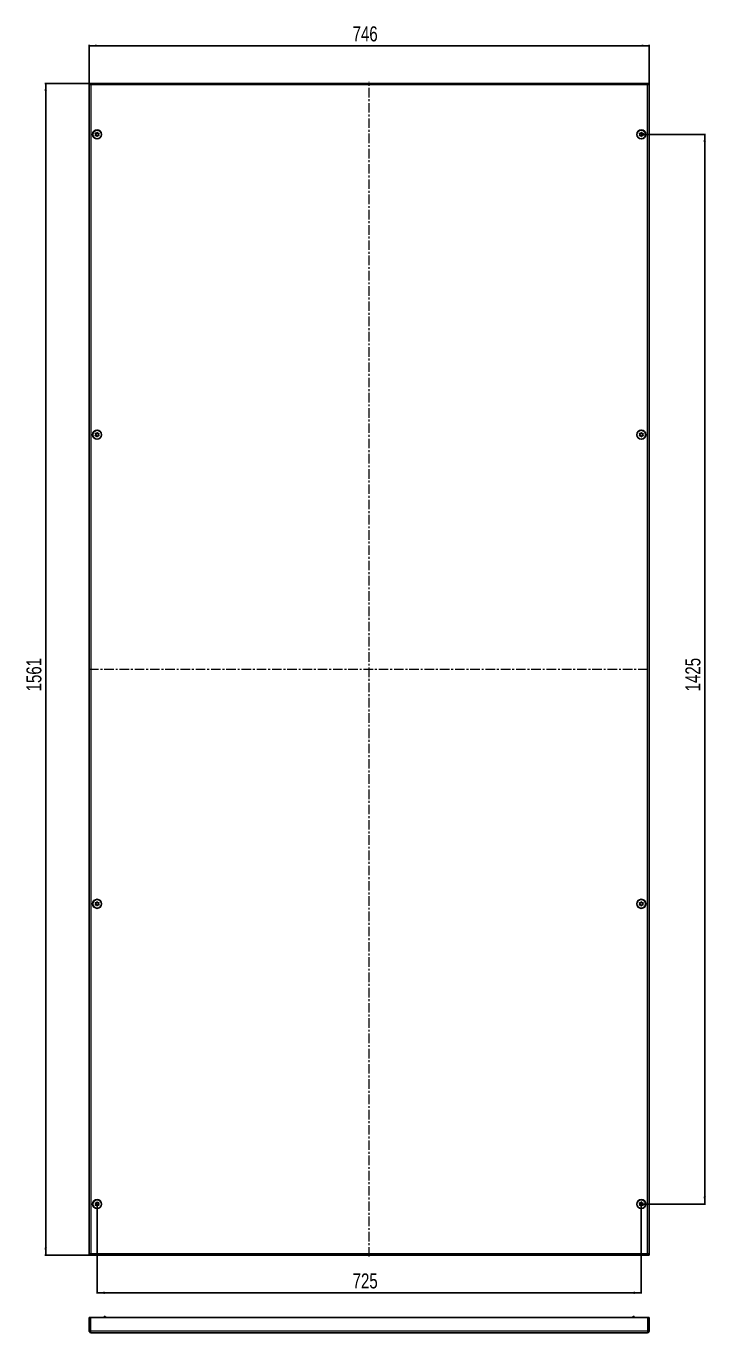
# Model space of a CAD drawing. Header units: millimetres. Extents: x -213 to 1660, y -624 to 1170.
# Drawn here: x -213 to 692, y -624 to 1116 of the extents above; entities that cross this region are included whole.
import ezdxf

# ---------------------------------------------------------------- set-up
doc = ezdxf.new("R2010")
doc.units = ezdxf.units.MM
doc.linetypes.add('CENTERX2', pattern=[20.32, 12.7, -2.54, 2.54, -2.54])
doc.layers.add('FORMAT', color=7, linetype='Continuous')
doc.styles.add('SLDTEXTSTYLE0', font='TXT', dxfattribs={"width": 0.75})
doc.dimstyles.new('SLDDIMSTYLE0', dxfattribs={"dimtxt": 20, "dimasz": 10, "dimexe": 0, "dimexo": 0.0625, "dimgap": 5, "dimtad": 2, "dimdec": 1, "dimrnd": 1e-09, "dimzin": 12, "dimdsep": 46, "dimtxsty": 'SLDTEXTSTYLE0', "dimsah": 1, "dimcen": 0.09, "dimadec": 0, "dimazin": 3, "dimtfac": 1, "dimtofl": 0, "dimtmove": 0, "dimatfit": 3, "dimfxl": 0, "dimfrac": 2, "dimtolj": 1, "dimtzin": 12, "dimarcsym": 0})

# ---------------------------------------------------------------- blocks, each defined once
blk = doc.blocks.new('_D')
at = {"layer": 'FORMAT'}
for p, q in [((-129.1, 1040.1), (-129.1, 1091.3)), ((-129.1, 1090.3), (616.9, 1090.3)), ((616.9, 1040.1), (616.9, 1091.3))]:
    blk.add_line(p, q, dxfattribs=at)
for points in [[(-129.1, 1090.3), (-119.1, 1088.8), (-119.1, 1091.8)], [(616.9, 1090.3), (606.9, 1091.8), (606.9, 1088.8)]]:
    blk.add_solid(points, dxfattribs=at)
at = {"layer": 'FORMAT', "insert": (221.8, 1116.1), "char_height": 20, "attachment_point": 1, "style": 'SLDTEXTSTYLE0'}
blk.add_mtext('746', dxfattribs=at)
blk = doc.blocks.new('_D_1')
at = {"layer": 'FORMAT'}
for p, q in [((-127.4, 1040.1), (-188.1, 1040.1)), ((-187.1, 1040.1), (-187.1, -520.9)), ((-127.4, -520.9), (-188.1, -520.9))]:
    blk.add_line(p, q, dxfattribs=at)
for points in [[(-187.1, 1040.1), (-188.6, 1030.1), (-185.5, 1030.1)], [(-187.1, -520.9), (-185.5, -510.9), (-188.6, -510.9)]]:
    blk.add_solid(points, dxfattribs=at)
at = {"layer": 'FORMAT', "insert": (-212.8, 230.1), "char_height": 20, "attachment_point": 1, "rotation": 90, "style": 'SLDTEXTSTYLE0'}
blk.add_mtext('1561', dxfattribs=at)
blk = doc.blocks.new('_D_2')
at = {"layer": 'FORMAT'}
for p, q in [((606.5, 972.1), (692, 972.1)), ((691, 972.1), (691, -452.9)), ((606.5, -452.9), (692, -452.9))]:
    blk.add_line(p, q, dxfattribs=at)
for points in [[(691, 972.1), (689.4, 962.1), (692.5, 962.1)], [(691, -452.9), (692.5, -442.9), (689.4, -442.9)]]:
    blk.add_solid(points, dxfattribs=at)
at = {"layer": 'FORMAT', "insert": (665.2, 230.1), "char_height": 20, "attachment_point": 1, "rotation": 90, "style": 'SLDTEXTSTYLE0'}
blk.add_mtext('1425', dxfattribs=at)
blk = doc.blocks.new('_D_3')
at = {"layer": 'FORMAT'}
for p, q in [((-118.6, -452.9), (-118.6, -572)), ((606.4, -452.9), (606.4, -572)), ((-118.6, -571), (606.4, -571))]:
    blk.add_line(p, q, dxfattribs=at)
for points in [[(-118.6, -571), (-108.6, -572.6), (-108.6, -569.5)], [(606.4, -571), (596.4, -569.5), (596.4, -572.6)]]:
    blk.add_solid(points, dxfattribs=at)
at = {"layer": 'FORMAT', "insert": (221.8, -545.2), "char_height": 20, "attachment_point": 1, "style": 'SLDTEXTSTYLE0'}
blk.add_mtext('725', dxfattribs=at)

msp = doc.modelspace()

# ---------------------------------------------------------------- linework, layer by layer
at = {"color": 7, "linetype": 'Continuous', "lineweight": 25}
for p, q in [((-129.05, 1040.14), (-127.55, 1040.14)), ((-129.05, 1040.14), (-129.05, -520.86)), ((615.25, 1040.14), (-127.35, 1040.14)), ((-127.35, 1039.02), (-127.35, 1040.14)), ((615.25, 1040.14), (615.25, 1039.02)), ((616.95, 1040.14), (615.45, 1040.14)), ((616.95, -520.86), (616.95, 1040.14)), ((-129.05, -520.86), (-127.55, -520.86)), ((-127.35, -519.75), (-127.35, -520.86)), ((-127.35, -520.86), (615.25, -520.86)), ((615.25, -520.86), (615.25, -519.74)), ((616.95, -520.86), (615.45, -520.86)), ((-129.05, -604.14), (-127.55, -604.14)), ((-129.05, -622.04), (-129.05, -604.14)), ((-127.55, -622.04), (-127.55, -604.14)), ((-127.35, -622.04), (-127.35, -604.14)), ((615.25, -604.14), (-127.35, -604.14)), ((-109.05, -602.64), (-108.05, -602.64)), ((-109.05, -604.14), (-109.05, -602.64)), ((-107.05, -603.64), (-108.05, -602.64)), ((-106.55, -603.64), (-107.05, -603.64)), ((-107.05, -603.64), (-107.05, -604.14)), ((594.45, -603.64), (594.95, -603.64)), ((595.95, -602.64), (594.95, -603.64)), ((594.95, -604.14), (594.95, -603.64)), ((595.95, -602.64), (596.95, -602.64)), ((596.95, -602.64), (596.95, -604.14)), ((615.25, -622.04), (615.25, -604.14)), ((616.95, -604.14), (615.45, -604.14)), ((615.45, -622.04), (615.45, -604.14)), ((616.95, -622.04), (616.95, -604.14)), ((-129.05, -622.04), (-127.55, -622.04)), ((614.85, -624.14), (-126.95, -624.14)), ((-124.34, -624.14), (-124.34, -624.4)), ((-121.34, -624.4), (-124.34, -624.4)), ((-112.77, -624.4), (-121.34, -624.4)), ((-112.77, -624.4), (-112.77, -624.14)), ((600.66, -624.14), (600.66, -624.4)), ((612.23, -624.4), (600.66, -624.4)), ((612.23, -624.4), (612.23, -624.14)), ((616.95, -622.04), (615.45, -622.04))]:
    msp.add_line(p, q, dxfattribs=at)
at = {"color": 8, "linetype": 'Continuous', "lineweight": 18}
for p, q in [((614.85, 1038.04), (-126.95, 1038.04)), ((-126.95, 1038.04), (-126.95, -518.76)), ((614.85, -518.76), (614.85, 1038.04)), ((-126.95, -518.76), (614.85, -518.76)), ((615.25, -622.04), (-127.35, -622.04))]:
    msp.add_line(p, q, dxfattribs=at)
at = {"color": 7, "linetype": 'Continuous', "lineweight": 25}
for centre, radius in [((-118.55, 972.14), 6), ((-118.55, 972.14), 5.79), ((606.45, 972.14), 6), ((606.45, 972.14), 5.79), ((-118.55, 972.14), 1.85), ((606.45, 972.14), 1.85), ((-118.55, 572.14), 6), ((-118.55, 572.14), 5.79), ((606.45, 572.14), 6), ((606.45, 572.14), 5.79), ((-118.55, 572.14), 1.85), ((606.45, 572.14), 1.85), ((-118.55, -52.86), 6), ((-118.55, -52.86), 5.79), ((-118.55, -52.86), 1.85), ((606.45, -52.86), 6), ((606.45, -52.86), 5.79), ((606.45, -52.86), 1.85), ((-118.55, -452.86), 6), ((-118.55, -452.86), 5.79), ((-118.55, -452.86), 1.85), ((606.45, -452.86), 6), ((606.45, -452.86), 5.79), ((606.45, -452.86), 1.85)]:
    msp.add_circle(centre, radius, dxfattribs=at)
for points, knots in [([(-129.05, 1040.14), (-129.02, 1039.96), (-128.95, 1039.6), (-128.45, 1039.07), (-127.75, 1038.55), (-127.21, 1038.2), (-126.95, 1038.04)], [0, 0, 0, 0, 0.2547568, 0.5096489, 0.7645419, 1, 1, 1, 1]), ([(-127.55, 1040.14), (-127.55, 1040.05), (-127.54, 1039.89), (-127.52, 1039.71), (-127.49, 1039.53), (-127.45, 1039.32), (-127.38, 1039.11), (-127.32, 1038.92), (-127.26, 1038.76), (-127.18, 1038.55), (-127.08, 1038.34), (-127.01, 1038.17), (-126.96, 1038.07), (-126.95, 1038.04)], [0, 0, 0, 0, 0.1294172, 0.2269345, 0.2595298, 0.388939, 0.5190222, 0.5584915, 0.6574007, 0.7564224, 0.8566876, 0.9587349, 1, 1, 1, 1]), ([(614.85, 1038.04), (614.89, 1038.13), (614.96, 1038.29), (615.04, 1038.47), (615.12, 1038.65), (615.2, 1038.86), (615.27, 1039.07), (615.32, 1039.25), (615.37, 1039.42), (615.41, 1039.63), (615.44, 1039.84), (615.45, 1040.01), (615.45, 1040.11), (615.45, 1040.14)], [0, 0, 0, 0, 0.1294172, 0.2269345, 0.2595298, 0.388939, 0.5190222, 0.5584915, 0.6574007, 0.7564224, 0.8566876, 0.9587349, 1, 1, 1, 1]), ([(614.85, 1038.04), (615.13, 1038.22), (615.69, 1038.57), (616.39, 1039.11), (616.86, 1039.63), (616.92, 1039.97), (616.95, 1040.14)], [0, 0, 0, 0, 0.2547527, 0.5096447, 0.7645377, 1, 1, 1, 1]), ([(-116.1, 973.49), (-116.11, 973.5), (-116.12, 973.52), (-116.18, 973.54), (-116.32, 973.57), (-116.71, 973.56), (-117.25, 973.55), (-117.8, 973.85), (-118.08, 974.29), (-118.25, 974.64), (-118.37, 974.85), (-118.43, 974.92), (-118.47, 974.94), (-118.5, 974.94), (-118.53, 974.93), (-118.59, 974.89), (-118.75, 974.67), (-118.95, 974.24), (-119.41, 973.7), (-120.11, 973.6), (-120.58, 973.66), (-120.85, 973.64), (-120.92, 973.62), (-120.94, 973.6), (-120.96, 973.57), (-120.96, 973.53), (-120.95, 973.49), (-120.92, 973.41), (-120.82, 973.21), (-120.62, 972.89), (-120.4, 972.42), (-120.44, 971.79), (-120.74, 971.34), (-120.95, 971.01), (-121.01, 970.88), (-121.01, 970.82), (-121, 970.79), (-120.98, 970.76), (-120.92, 970.74), (-120.78, 970.71), (-120.4, 970.72), (-119.85, 970.73), (-119.3, 970.43), (-119.02, 969.99), (-118.85, 969.64), (-118.73, 969.43), (-118.67, 969.36), (-118.63, 969.34), (-118.6, 969.34), (-118.57, 969.35), (-118.51, 969.39), (-118.36, 969.61), (-118.15, 970.04), (-117.69, 970.58), (-116.99, 970.67), (-116.52, 970.62), (-116.25, 970.63), (-116.18, 970.66), (-116.16, 970.68), (-116.14, 970.71), (-116.14, 970.75), (-116.15, 970.79), (-116.18, 970.87), (-116.28, 971.06), (-116.48, 971.39), (-116.7, 971.86), (-116.66, 972.49), (-116.36, 972.94), (-116.15, 973.27), (-116.09, 973.4), (-116.09, 973.46), (-116.09, 973.48), (-116.1, 973.49)], [0, 0, 0, 0, 0.0020087, 0.00442, 0.0093647, 0.0255282, 0.0677053, 0.0957862, 0.1246456, 0.1503415, 0.1605194, 0.1633943, 0.1656965, 0.1672448, 0.1688741, 0.1707699, 0.1786058, 0.2119941, 0.2499945, 0.2879948, 0.3213831, 0.329219, 0.3311148, 0.3327441, 0.3342924, 0.3362166, 0.3385353, 0.3413178, 0.349662, 0.3753578, 0.4042173, 0.4322982, 0.4744753, 0.4906388, 0.4966691, 0.49844, 0.5, 0.5020087, 0.50442, 0.5093647, 0.5255282, 0.5677053, 0.5957862, 0.6246456, 0.6503415, 0.6605194, 0.6633943, 0.6656965, 0.6672448, 0.6688741, 0.6707699, 0.6786058, 0.7119941, 0.7499945, 0.7879948, 0.8213831, 0.829219, 0.8311148, 0.8327441, 0.8342924, 0.8362166, 0.8385353, 0.8413178, 0.849662, 0.8753578, 0.9042173, 0.9322982, 0.9744753, 0.9906388, 0.9966691, 0.99844, 1, 1, 1, 1]), ([(604, 973.49), (603.99, 973.48), (603.98, 973.45), (603.99, 973.39), (604.05, 973.26), (604.26, 972.94), (604.56, 972.49), (604.6, 971.86), (604.38, 971.39), (604.18, 971.06), (604.06, 970.84), (604.04, 970.75), (604.04, 970.71), (604.06, 970.68), (604.08, 970.66), (604.15, 970.63), (604.42, 970.62), (604.89, 970.67), (605.59, 970.58), (606.05, 970.04), (606.25, 969.61), (606.41, 969.39), (606.47, 969.35), (606.5, 969.34), (606.53, 969.34), (606.56, 969.36), (606.59, 969.39), (606.64, 969.45), (606.75, 969.65), (606.92, 969.99), (607.2, 970.43), (607.75, 970.73), (608.3, 970.72), (608.69, 970.71), (608.83, 970.74), (608.88, 970.76), (608.91, 970.79), (608.91, 970.83), (608.91, 970.88), (608.85, 971.02), (608.63, 971.34), (608.34, 971.79), (608.3, 972.42), (608.52, 972.89), (608.72, 973.22), (608.83, 973.43), (608.86, 973.53), (608.86, 973.57), (608.84, 973.6), (608.82, 973.62), (608.75, 973.64), (608.48, 973.66), (608.01, 973.6), (607.31, 973.7), (606.85, 974.24), (606.64, 974.67), (606.49, 974.89), (606.43, 974.93), (606.4, 974.94), (606.37, 974.94), (606.34, 974.92), (606.31, 974.89), (606.26, 974.83), (606.14, 974.63), (605.98, 974.29), (605.7, 973.85), (605.15, 973.55), (604.6, 973.56), (604.21, 973.57), (604.07, 973.54), (604.01, 973.51), (604, 973.5), (604, 973.49)], [0, 0, 0, 0, 0.0020087, 0.00442, 0.0093647, 0.0255282, 0.0677053, 0.0957862, 0.1246456, 0.1503415, 0.1605194, 0.1633943, 0.1656965, 0.1672448, 0.1688741, 0.1707699, 0.1786058, 0.2119941, 0.2499945, 0.2879948, 0.3213831, 0.329219, 0.3311148, 0.3327441, 0.3342924, 0.3362166, 0.3385353, 0.3413178, 0.349662, 0.3753578, 0.4042173, 0.4322982, 0.4744753, 0.4906388, 0.4966691, 0.49844, 0.5, 0.5020087, 0.50442, 0.5093647, 0.5255282, 0.5677053, 0.5957862, 0.6246456, 0.6503415, 0.6605194, 0.6633943, 0.6656965, 0.6672448, 0.6688741, 0.6707699, 0.6786058, 0.7119941, 0.7499945, 0.7879948, 0.8213831, 0.829219, 0.8311148, 0.8327441, 0.8342924, 0.8362166, 0.8385353, 0.8413178, 0.849662, 0.8753578, 0.9042173, 0.9322982, 0.9744753, 0.9906388, 0.9966691, 0.99844, 1, 1, 1, 1]), ([(-116.1, 573.49), (-116.11, 573.5), (-116.12, 573.52), (-116.18, 573.54), (-116.32, 573.57), (-116.71, 573.56), (-117.25, 573.55), (-117.8, 573.85), (-118.08, 574.29), (-118.25, 574.64), (-118.37, 574.85), (-118.43, 574.92), (-118.47, 574.94), (-118.5, 574.94), (-118.53, 574.93), (-118.59, 574.89), (-118.75, 574.67), (-118.95, 574.24), (-119.41, 573.7), (-120.11, 573.6), (-120.58, 573.66), (-120.85, 573.64), (-120.92, 573.62), (-120.94, 573.6), (-120.96, 573.57), (-120.96, 573.53), (-120.95, 573.49), (-120.92, 573.41), (-120.82, 573.21), (-120.62, 572.89), (-120.4, 572.42), (-120.44, 571.79), (-120.74, 571.34), (-120.95, 571.01), (-121.01, 570.88), (-121.01, 570.82), (-121, 570.79), (-120.98, 570.76), (-120.92, 570.74), (-120.78, 570.71), (-120.4, 570.72), (-119.85, 570.73), (-119.3, 570.43), (-119.02, 569.99), (-118.85, 569.64), (-118.73, 569.43), (-118.67, 569.36), (-118.63, 569.34), (-118.6, 569.34), (-118.57, 569.35), (-118.51, 569.39), (-118.36, 569.61), (-118.15, 570.04), (-117.69, 570.58), (-116.99, 570.67), (-116.52, 570.62), (-116.25, 570.63), (-116.18, 570.66), (-116.16, 570.68), (-116.14, 570.71), (-116.14, 570.75), (-116.15, 570.79), (-116.18, 570.87), (-116.28, 571.06), (-116.48, 571.39), (-116.7, 571.86), (-116.66, 572.49), (-116.36, 572.94), (-116.15, 573.27), (-116.09, 573.4), (-116.09, 573.46), (-116.09, 573.48), (-116.1, 573.49)], [0, 0, 0, 0, 0.0020087, 0.00442, 0.0093647, 0.0255282, 0.0677053, 0.0957862, 0.1246456, 0.1503415, 0.1605194, 0.1633943, 0.1656965, 0.1672448, 0.1688741, 0.1707699, 0.1786058, 0.2119941, 0.2499945, 0.2879948, 0.3213831, 0.329219, 0.3311148, 0.3327441, 0.3342924, 0.3362166, 0.3385353, 0.3413178, 0.349662, 0.3753578, 0.4042173, 0.4322982, 0.4744753, 0.4906388, 0.4966691, 0.49844, 0.5, 0.5020087, 0.50442, 0.5093647, 0.5255282, 0.5677053, 0.5957862, 0.6246456, 0.6503415, 0.6605194, 0.6633943, 0.6656965, 0.6672448, 0.6688741, 0.6707699, 0.6786058, 0.7119941, 0.7499945, 0.7879948, 0.8213831, 0.829219, 0.8311148, 0.8327441, 0.8342924, 0.8362166, 0.8385353, 0.8413178, 0.849662, 0.8753578, 0.9042173, 0.9322982, 0.9744753, 0.9906388, 0.9966691, 0.99844, 1, 1, 1, 1]), ([(604, 573.49), (603.99, 573.48), (603.98, 573.45), (603.99, 573.39), (604.05, 573.26), (604.26, 572.94), (604.56, 572.49), (604.6, 571.86), (604.38, 571.39), (604.18, 571.06), (604.06, 570.84), (604.04, 570.75), (604.04, 570.71), (604.06, 570.68), (604.08, 570.66), (604.15, 570.63), (604.42, 570.62), (604.89, 570.67), (605.59, 570.58), (606.05, 570.04), (606.25, 569.61), (606.41, 569.39), (606.47, 569.35), (606.5, 569.34), (606.53, 569.34), (606.56, 569.36), (606.59, 569.39), (606.64, 569.45), (606.75, 569.65), (606.92, 569.99), (607.2, 570.43), (607.75, 570.73), (608.3, 570.72), (608.69, 570.71), (608.83, 570.74), (608.88, 570.76), (608.91, 570.79), (608.91, 570.83), (608.91, 570.88), (608.85, 571.02), (608.63, 571.34), (608.34, 571.79), (608.3, 572.42), (608.52, 572.89), (608.72, 573.22), (608.83, 573.43), (608.86, 573.53), (608.86, 573.57), (608.84, 573.6), (608.82, 573.62), (608.75, 573.64), (608.48, 573.66), (608.01, 573.6), (607.31, 573.7), (606.85, 574.24), (606.64, 574.67), (606.49, 574.89), (606.43, 574.93), (606.4, 574.94), (606.37, 574.94), (606.34, 574.92), (606.31, 574.89), (606.26, 574.83), (606.14, 574.63), (605.98, 574.29), (605.7, 573.85), (605.15, 573.55), (604.6, 573.56), (604.21, 573.57), (604.07, 573.54), (604.01, 573.51), (604, 573.5), (604, 573.49)], [0, 0, 0, 0, 0.0020087, 0.00442, 0.0093647, 0.0255282, 0.0677053, 0.0957862, 0.1246456, 0.1503415, 0.1605194, 0.1633943, 0.1656965, 0.1672448, 0.1688741, 0.1707699, 0.1786058, 0.2119941, 0.2499945, 0.2879948, 0.3213831, 0.329219, 0.3311148, 0.3327441, 0.3342924, 0.3362166, 0.3385353, 0.3413178, 0.349662, 0.3753578, 0.4042173, 0.4322982, 0.4744753, 0.4906388, 0.4966691, 0.49844, 0.5, 0.5020087, 0.50442, 0.5093647, 0.5255282, 0.5677053, 0.5957862, 0.6246456, 0.6503415, 0.6605194, 0.6633943, 0.6656965, 0.6672448, 0.6688741, 0.6707699, 0.6786058, 0.7119941, 0.7499945, 0.7879948, 0.8213831, 0.829219, 0.8311148, 0.8327441, 0.8342924, 0.8362166, 0.8385353, 0.8413178, 0.849662, 0.8753578, 0.9042173, 0.9322982, 0.9744753, 0.9906388, 0.9966691, 0.99844, 1, 1, 1, 1]), ([(-116.1, -54.21), (-116.09, -54.2), (-116.08, -54.17), (-116.09, -54.12), (-116.15, -53.98), (-116.37, -53.66), (-116.66, -53.21), (-116.7, -52.58), (-116.48, -52.11), (-116.28, -51.78), (-116.17, -51.57), (-116.14, -51.47), (-116.14, -51.43), (-116.16, -51.4), (-116.18, -51.38), (-116.25, -51.36), (-116.52, -51.34), (-116.99, -51.4), (-117.69, -51.3), (-118.15, -50.76), (-118.36, -50.33), (-118.51, -50.11), (-118.57, -50.07), (-118.6, -50.06), (-118.63, -50.06), (-118.66, -50.08), (-118.69, -50.11), (-118.74, -50.17), (-118.86, -50.37), (-119.02, -50.71), (-119.3, -51.15), (-119.85, -51.45), (-120.4, -51.44), (-120.79, -51.43), (-120.94, -51.46), (-120.99, -51.49), (-121.01, -51.51), (-121.02, -51.55), (-121.01, -51.61), (-120.95, -51.74), (-120.74, -52.06), (-120.44, -52.51), (-120.4, -53.14), (-120.62, -53.61), (-120.82, -53.94), (-120.94, -54.16), (-120.96, -54.25), (-120.96, -54.29), (-120.94, -54.32), (-120.92, -54.34), (-120.85, -54.37), (-120.58, -54.38), (-120.11, -54.33), (-119.41, -54.42), (-118.95, -54.96), (-118.75, -55.39), (-118.59, -55.61), (-118.53, -55.65), (-118.5, -55.66), (-118.47, -55.66), (-118.44, -55.64), (-118.41, -55.61), (-118.36, -55.55), (-118.25, -55.35), (-118.08, -55.01), (-117.8, -54.57), (-117.25, -54.27), (-116.7, -54.28), (-116.31, -54.29), (-116.17, -54.26), (-116.12, -54.24), (-116.1, -54.22), (-116.1, -54.21)], [0, 0, 0, 0, 0.0020087, 0.00442, 0.0093647, 0.0255282, 0.0677053, 0.0957862, 0.1246456, 0.1503415, 0.1605194, 0.1633943, 0.1656965, 0.1672448, 0.1688741, 0.1707699, 0.1786058, 0.2119941, 0.2499945, 0.2879948, 0.3213831, 0.329219, 0.3311148, 0.3327441, 0.3342924, 0.3362166, 0.3385353, 0.3413178, 0.349662, 0.3753578, 0.4042173, 0.4322982, 0.4744753, 0.4906388, 0.4966691, 0.49844, 0.5, 0.5020087, 0.50442, 0.5093647, 0.5255282, 0.5677053, 0.5957862, 0.6246456, 0.6503415, 0.6605194, 0.6633943, 0.6656965, 0.6672448, 0.6688741, 0.6707699, 0.6786058, 0.7119941, 0.7499945, 0.7879948, 0.8213831, 0.829219, 0.8311148, 0.8327441, 0.8342924, 0.8362166, 0.8385353, 0.8413178, 0.849662, 0.8753578, 0.9042173, 0.9322982, 0.9744753, 0.9906388, 0.9966691, 0.99844, 1, 1, 1, 1]), ([(604, -54.21), (604, -54.22), (604.02, -54.24), (604.08, -54.26), (604.22, -54.29), (604.6, -54.28), (605.15, -54.27), (605.7, -54.57), (605.98, -55.01), (606.15, -55.36), (606.27, -55.57), (606.33, -55.64), (606.37, -55.66), (606.4, -55.66), (606.43, -55.65), (606.49, -55.61), (606.64, -55.39), (606.85, -54.96), (607.31, -54.42), (608.01, -54.33), (608.48, -54.38), (608.75, -54.37), (608.82, -54.34), (608.84, -54.32), (608.86, -54.29), (608.86, -54.25), (608.85, -54.21), (608.82, -54.13), (608.72, -53.94), (608.52, -53.61), (608.3, -53.14), (608.33, -52.51), (608.64, -52.06), (608.85, -51.73), (608.91, -51.6), (608.91, -51.54), (608.9, -51.51), (608.88, -51.48), (608.82, -51.46), (608.68, -51.43), (608.29, -51.44), (607.75, -51.45), (607.2, -51.15), (606.92, -50.71), (606.75, -50.36), (606.63, -50.15), (606.57, -50.08), (606.53, -50.06), (606.5, -50.06), (606.47, -50.07), (606.41, -50.11), (606.25, -50.33), (606.05, -50.76), (605.59, -51.3), (604.89, -51.4), (604.42, -51.34), (604.15, -51.36), (604.08, -51.38), (604.06, -51.4), (604.04, -51.43), (604.04, -51.47), (604.05, -51.51), (604.08, -51.59), (604.18, -51.79), (604.38, -52.11), (604.6, -52.58), (604.56, -53.21), (604.26, -53.66), (604.05, -53.99), (603.99, -54.12), (603.99, -54.18), (603.99, -54.2), (604, -54.21)], [0, 0, 0, 0, 0.0020087, 0.00442, 0.0093647, 0.0255282, 0.0677053, 0.0957862, 0.1246456, 0.1503415, 0.1605194, 0.1633943, 0.1656965, 0.1672448, 0.1688741, 0.1707699, 0.1786058, 0.2119941, 0.2499945, 0.2879948, 0.3213831, 0.329219, 0.3311148, 0.3327441, 0.3342924, 0.3362166, 0.3385353, 0.3413178, 0.349662, 0.3753578, 0.4042173, 0.4322982, 0.4744753, 0.4906388, 0.4966691, 0.49844, 0.5, 0.5020087, 0.50442, 0.5093647, 0.5255282, 0.5677053, 0.5957862, 0.6246456, 0.6503415, 0.6605194, 0.6633943, 0.6656965, 0.6672448, 0.6688741, 0.6707699, 0.6786058, 0.7119941, 0.7499945, 0.7879948, 0.8213831, 0.829219, 0.8311148, 0.8327441, 0.8342924, 0.8362166, 0.8385353, 0.8413178, 0.849662, 0.8753578, 0.9042173, 0.9322982, 0.9744753, 0.9906388, 0.9966691, 0.99844, 1, 1, 1, 1]), ([(-116.1, -454.21), (-116.09, -454.2), (-116.08, -454.17), (-116.09, -454.12), (-116.15, -453.98), (-116.37, -453.66), (-116.66, -453.21), (-116.7, -452.58), (-116.48, -452.11), (-116.28, -451.78), (-116.17, -451.57), (-116.14, -451.47), (-116.14, -451.43), (-116.16, -451.4), (-116.18, -451.38), (-116.25, -451.36), (-116.52, -451.34), (-116.99, -451.4), (-117.69, -451.3), (-118.15, -450.76), (-118.36, -450.33), (-118.51, -450.11), (-118.57, -450.07), (-118.6, -450.06), (-118.63, -450.06), (-118.66, -450.08), (-118.69, -450.11), (-118.74, -450.17), (-118.86, -450.37), (-119.02, -450.71), (-119.3, -451.15), (-119.85, -451.45), (-120.4, -451.44), (-120.79, -451.43), (-120.94, -451.46), (-120.99, -451.49), (-121.01, -451.51), (-121.02, -451.55), (-121.01, -451.61), (-120.95, -451.74), (-120.74, -452.06), (-120.44, -452.51), (-120.4, -453.14), (-120.62, -453.61), (-120.82, -453.94), (-120.94, -454.16), (-120.96, -454.25), (-120.96, -454.29), (-120.94, -454.32), (-120.92, -454.34), (-120.85, -454.37), (-120.58, -454.38), (-120.11, -454.33), (-119.41, -454.42), (-118.95, -454.96), (-118.75, -455.39), (-118.59, -455.61), (-118.53, -455.65), (-118.5, -455.66), (-118.47, -455.66), (-118.44, -455.64), (-118.41, -455.61), (-118.36, -455.55), (-118.25, -455.35), (-118.08, -455.01), (-117.8, -454.57), (-117.25, -454.27), (-116.7, -454.28), (-116.31, -454.29), (-116.17, -454.26), (-116.12, -454.24), (-116.1, -454.22), (-116.1, -454.21)], [0, 0, 0, 0, 0.0020087, 0.00442, 0.0093647, 0.0255282, 0.0677053, 0.0957862, 0.1246456, 0.1503415, 0.1605194, 0.1633943, 0.1656965, 0.1672448, 0.1688741, 0.1707699, 0.1786058, 0.2119941, 0.2499945, 0.2879948, 0.3213831, 0.329219, 0.3311148, 0.3327441, 0.3342924, 0.3362166, 0.3385353, 0.3413178, 0.349662, 0.3753578, 0.4042173, 0.4322982, 0.4744753, 0.4906388, 0.4966691, 0.49844, 0.5, 0.5020087, 0.50442, 0.5093647, 0.5255282, 0.5677053, 0.5957862, 0.6246456, 0.6503415, 0.6605194, 0.6633943, 0.6656965, 0.6672448, 0.6688741, 0.6707699, 0.6786058, 0.7119941, 0.7499945, 0.7879948, 0.8213831, 0.829219, 0.8311148, 0.8327441, 0.8342924, 0.8362166, 0.8385353, 0.8413178, 0.849662, 0.8753578, 0.9042173, 0.9322982, 0.9744753, 0.9906388, 0.9966691, 0.99844, 1, 1, 1, 1]), ([(604, -454.21), (604, -454.22), (604.02, -454.24), (604.08, -454.26), (604.22, -454.29), (604.6, -454.28), (605.15, -454.27), (605.7, -454.57), (605.98, -455.01), (606.15, -455.36), (606.27, -455.57), (606.33, -455.64), (606.37, -455.66), (606.4, -455.66), (606.43, -455.65), (606.49, -455.61), (606.64, -455.39), (606.85, -454.96), (607.31, -454.42), (608.01, -454.33), (608.48, -454.38), (608.75, -454.37), (608.82, -454.34), (608.84, -454.32), (608.86, -454.29), (608.86, -454.25), (608.85, -454.21), (608.82, -454.13), (608.72, -453.94), (608.52, -453.61), (608.3, -453.14), (608.33, -452.51), (608.64, -452.06), (608.85, -451.73), (608.91, -451.6), (608.91, -451.54), (608.9, -451.51), (608.88, -451.48), (608.82, -451.46), (608.68, -451.43), (608.29, -451.44), (607.75, -451.45), (607.2, -451.15), (606.92, -450.71), (606.75, -450.36), (606.63, -450.15), (606.57, -450.08), (606.53, -450.06), (606.5, -450.06), (606.47, -450.07), (606.41, -450.11), (606.25, -450.33), (606.05, -450.76), (605.59, -451.3), (604.89, -451.4), (604.42, -451.34), (604.15, -451.36), (604.08, -451.38), (604.06, -451.4), (604.04, -451.43), (604.04, -451.47), (604.05, -451.51), (604.08, -451.59), (604.18, -451.79), (604.38, -452.11), (604.6, -452.58), (604.56, -453.21), (604.26, -453.66), (604.05, -453.99), (603.99, -454.12), (603.99, -454.18), (603.99, -454.2), (604, -454.21)], [0, 0, 0, 0, 0.0020087, 0.00442, 0.0093647, 0.0255282, 0.0677053, 0.0957862, 0.1246456, 0.1503415, 0.1605194, 0.1633943, 0.1656965, 0.1672448, 0.1688741, 0.1707699, 0.1786058, 0.2119941, 0.2499945, 0.2879948, 0.3213831, 0.329219, 0.3311148, 0.3327441, 0.3342924, 0.3362166, 0.3385353, 0.3413178, 0.349662, 0.3753578, 0.4042173, 0.4322982, 0.4744753, 0.4906388, 0.4966691, 0.49844, 0.5, 0.5020087, 0.50442, 0.5093647, 0.5255282, 0.5677053, 0.5957862, 0.6246456, 0.6503415, 0.6605194, 0.6633943, 0.6656965, 0.6672448, 0.6688741, 0.6707699, 0.6786058, 0.7119941, 0.7499945, 0.7879948, 0.8213831, 0.829219, 0.8311148, 0.8327441, 0.8342924, 0.8362166, 0.8385353, 0.8413178, 0.849662, 0.8753578, 0.9042173, 0.9322982, 0.9744753, 0.9906388, 0.9966691, 0.99844, 1, 1, 1, 1]), ([(616.95, -520.86), (616.92, -520.68), (616.85, -520.33), (616.35, -519.79), (615.65, -519.27), (615.11, -518.93), (614.85, -518.76)], [0, 0, 0, 0, 0.2547568, 0.5096489, 0.7645419, 1, 1, 1, 1]), ([(615.45, -520.86), (615.45, -520.77), (615.44, -520.61), (615.42, -520.43), (615.39, -520.25), (615.34, -520.04), (615.28, -519.83), (615.22, -519.65), (615.16, -519.48), (615.07, -519.27), (614.98, -519.06), (614.91, -518.89), (614.86, -518.79), (614.85, -518.76)], [0, 0, 0, 0, 0.1294172, 0.2269345, 0.2595298, 0.388939, 0.5190222, 0.5584915, 0.6574007, 0.7564224, 0.8566876, 0.9587349, 1, 1, 1, 1]), ([(-107.05, -603.64), (-107.03, -603.74), (-107, -603.9), (-106.75, -604.07), (-106.64, -604.14)], [0, 0, 0, 0, 0.5741301, 1, 1, 1, 1]), ([(-106.55, -603.64), (-106.53, -603.74), (-106.49, -603.9), (-106.35, -604.06), (-106.27, -604.13), (-106.26, -604.14)], [0, 0, 0, 0, 0.6029704, 0.9179315, 1, 1, 1, 1]), ([(594.14, -604.14), (594.21, -604.08), (594.34, -603.97), (594.43, -603.8), (594.44, -603.7), (594.45, -603.64)], [0, 0, 0, 0, 0.3603654, 0.6750686, 1, 1, 1, 1]), ([(594.54, -604.14), (594.62, -604.09), (594.86, -603.94), (594.94, -603.77), (594.95, -603.66), (594.95, -603.64)], [0, 0, 0, 0, 0.33134565, 0.90522645, 1, 1, 1, 1]), ([(-129.05, -622.04), (-129.02, -622.32), (-128.95, -622.88), (-128.45, -623.59), (-127.75, -624.05), (-127.21, -624.11), (-126.95, -624.14)], [0, 0, 0, 0, 0.2547568, 0.5096489, 0.7645419, 1, 1, 1, 1]), ([(-127.55, -622.04), (-127.54, -622.12), (-127.52, -622.28), (-127.42, -622.47), (-127.32, -622.5), (-127.29, -622.51)], [0, 0, 0, 0, 0.4327963, 0.8655659, 1, 1, 1, 1]), ([(614.85, -624.14), (615.13, -624.11), (615.69, -624.04), (616.39, -623.54), (616.86, -622.84), (616.92, -622.3), (616.95, -622.04)], [0, 0, 0, 0, 0.2547527, 0.5096447, 0.7645377, 1, 1, 1, 1]), ([(615.19, -622.52), (615.22, -622.5), (615.39, -622.4), (615.42, -622.2), (615.45, -622.04)], [0, 0, 0, 0, 0.2077128, 1, 1, 1, 1])]:
    msp.add_open_spline(points, degree=3, knots=knots, dxfattribs=at)
for points in [[(-126.95, 1038.04), (-126.98, 1038.31), (-127.05, 1038.86), (-127.15, 1039.56), (-127.25, 1040.04), (-127.32, 1040.11), (-127.35, 1040.14)], [(615.25, 1040.14), (615.22, 1040.11), (615.15, 1040.04), (615.05, 1039.56), (614.95, 1038.86), (614.88, 1038.31), (614.85, 1038.04)], [(-126.95, -518.76), (-127.23, -518.94), (-127.78, -519.29), (-128.47, -519.81), (-128.96, -520.34), (-129.02, -520.69), (-129.05, -520.86)], [(-126.95, -518.76), (-127.11, -519.11), (-127.44, -519.81), (-127.51, -520.51), (-127.55, -520.86)], [(-127.35, -520.86), (-127.32, -520.83), (-127.25, -520.77), (-127.15, -520.28), (-127.05, -519.59), (-126.98, -519.04), (-126.95, -518.76)], [(614.85, -518.76), (614.88, -519.04), (614.95, -519.59), (615.05, -520.28), (615.15, -520.77), (615.22, -520.83), (615.25, -520.86)], [(-126.95, -624.14), (-126.98, -624.11), (-127.05, -624.05), (-127.15, -623.56), (-127.25, -622.87), (-127.32, -622.32), (-127.35, -622.04)], [(615.25, -622.04), (615.22, -622.32), (615.15, -622.87), (615.05, -623.56), (614.95, -624.05), (614.88, -624.11), (614.85, -624.14)]]:
    msp.add_open_spline(points, degree=3, dxfattribs=at)
at = {"layer": 'FORMAT', "linetype": 'CENTERX2', "lineweight": 18}
for p, q in [((243.95, -522.86), (243.95, 1042.14)), ((-129.35, 259.64), (617.25, 259.64))]:
    msp.add_line(p, q, dxfattribs=at)

# ---------------------------------------------------------------- dimensions: what is measured, and where the dimension line sits
at = {"layer": 'FORMAT'}
for base, p1, p2, picture, middle in [((616.95, 1090.31), (-129.05, 1040.14), (616.95, 1040.14), '_D', (243.95, 1090.31)), ((606.45, -571.03), (-118.55, -452.86), (606.45, -452.86), '_D_3', (243.95, -571.03))]:
    dim = msp.add_linear_dim(base=base, p1=p1, p2=p2, dimstyle='SLDDIMSTYLE0', dxfattribs=at)
    dim.commit()
    dim.dimension.update_dxf_attribs({"geometry": picture, "text_midpoint": middle, "dimtype": 160})
for base, p1, p2, picture, middle in [((-187.05, -520.86), (-127.35, 1040.14), (-127.35, -520.86), '_D_1', (-187.05, 259.64)), ((690.95, -452.86), (606.45, 972.14), (606.45, -452.86), '_D_2', (690.95, 259.64))]:
    dim = msp.add_linear_dim(base=base, p1=p1, p2=p2, angle=90, dimstyle='SLDDIMSTYLE0', dxfattribs=at)
    dim.commit()
    dim.dimension.update_dxf_attribs({"geometry": picture, "text_midpoint": middle, "dimtype": 160})

doc.saveas('drawing.dxf')
